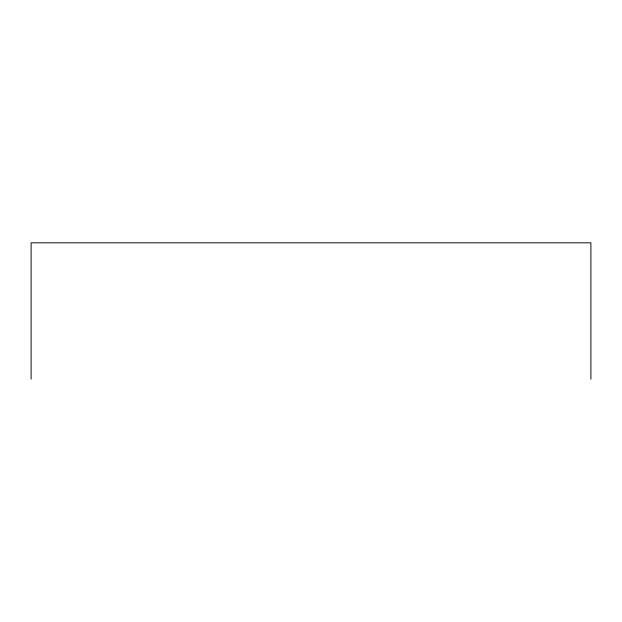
<?xml version="1.0" encoding="UTF-8"?>
<svg xmlns="http://www.w3.org/2000/svg" width="622" height="622" viewBox="0 0 622 622"><rect width="100%" height="100%" fill="white"/><g stroke="black" fill="none" stroke-linecap="round" stroke-linejoin="round"><path stroke-width="0.93" d="M590.9 379.179L590.9 242.821L31.1 242.821L31.1 379.179"/></g></svg>
